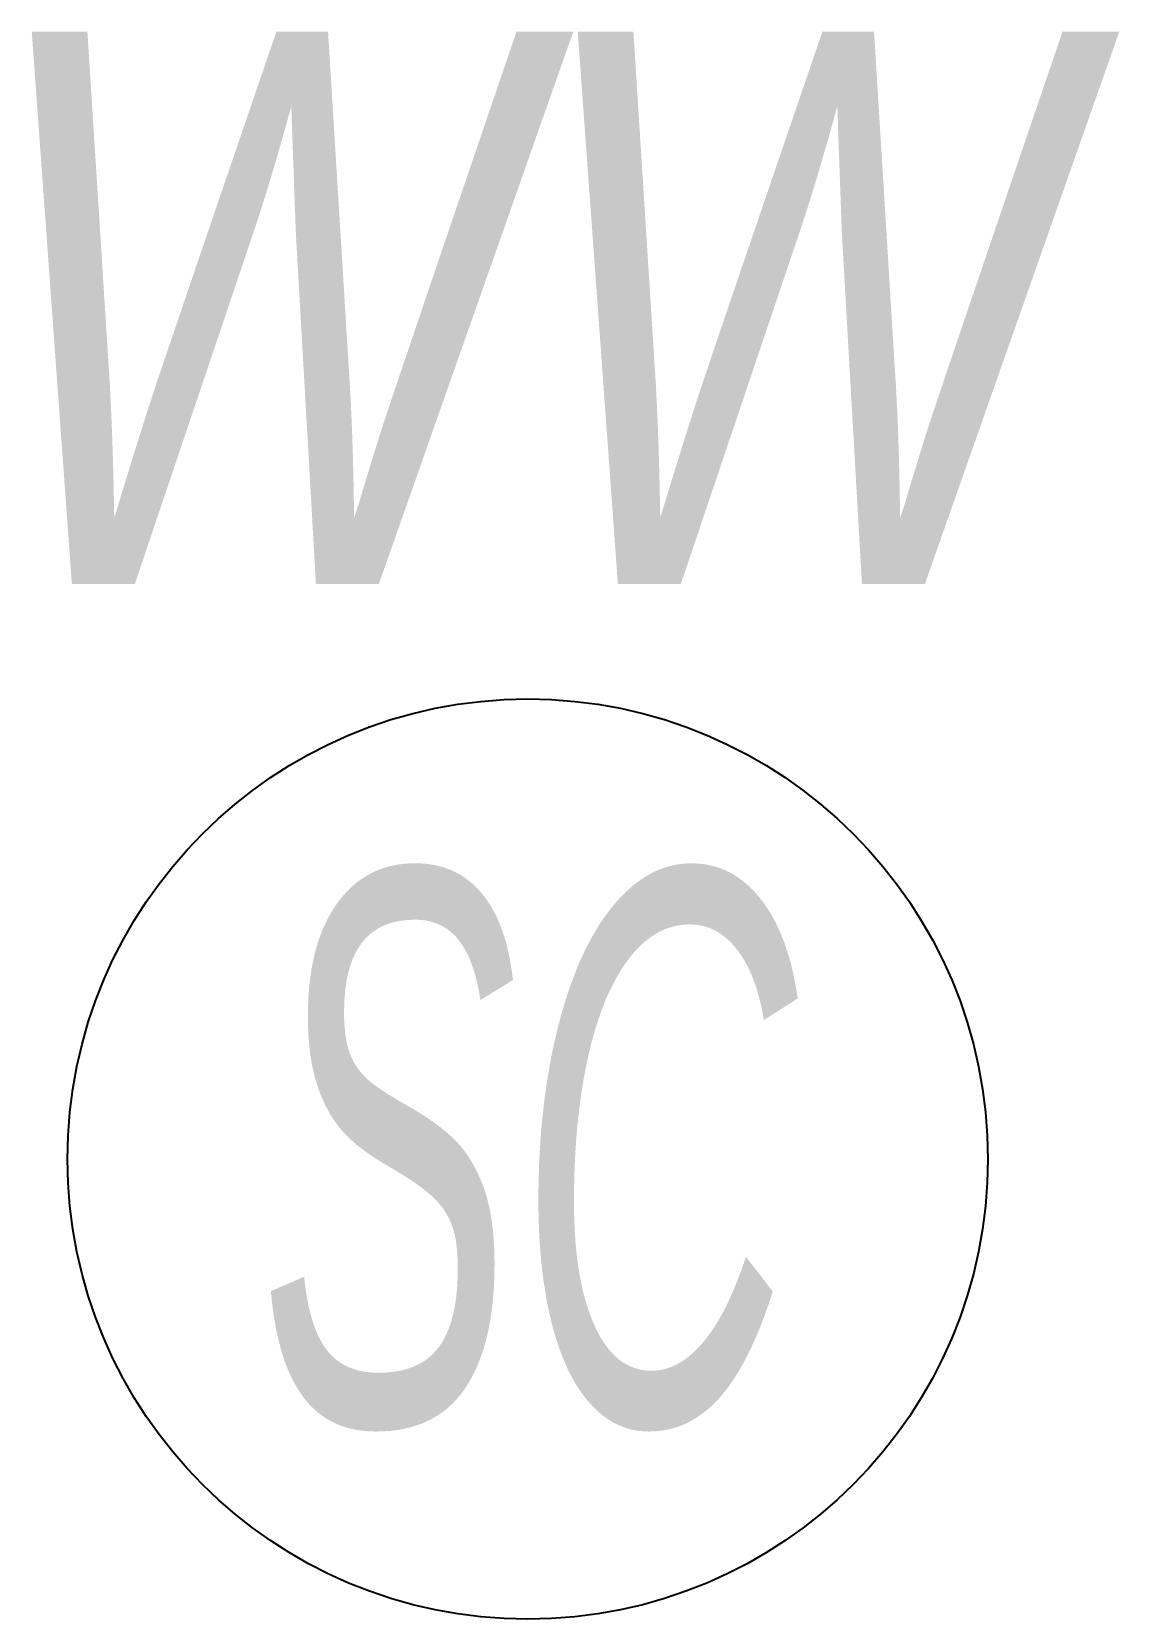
# Model space of a CAD drawing. Extents: x -2.16 to 2.57, y -2 to 4.9.
import ezdxf
from ezdxf.enums import TextEntityAlignment as Align

# ---------------------------------------------------------------- set-up
doc = ezdxf.new("R2010")
doc.units = 0
doc.header["$LTSCALE"] = 0.01
doc.header["$MEASUREMENT"] = 0
doc.layers.get('0').update_dxf_attribs({"lineweight": 20})
doc.styles.add('COA_Proposed', font='ariali.ttf', dxfattribs={"height": 2.4})

msp = doc.modelspace()

# ---------------------------------------------------------------- linework, layer by layer
at = {"color": 0, "linetype": 'ByBlock', "lineweight": -2}
msp.add_circle((0, 0), 2, dxfattribs=at)

# ---------------------------------------------------------------- texts
at = {"color": 0, "linetype": 'ByBlock', "lineweight": -2, "style": 'COA_Proposed'}
for s, width, p in [('WW', 0.75, (0, 2.5)), ('SC', 0.5, (0, -1.15))]:
    msp.add_text(s, height=2.4, dxfattribs=dict(at, width=width)).set_placement(p, align=Align.CENTER)

doc.saveas('drawing.dxf')
